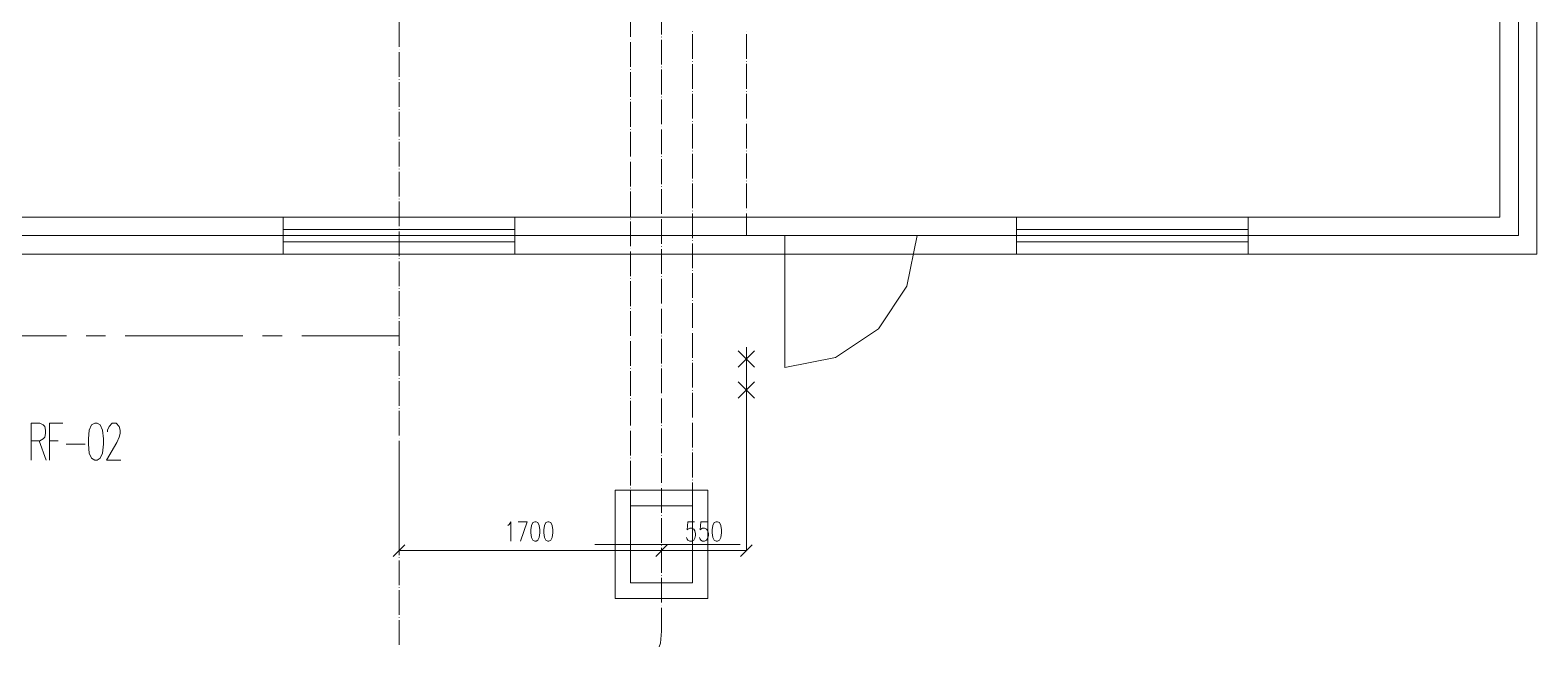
# Model space of a CAD drawing. Header units: millimetres. Extents: x 117 to 78452272, y 10 to 169749766.
# Drawn here: x 78436774 to 78446536, y 169685032 to 169689027 of the extents above; entities that cross this region are included whole.
import ezdxf

# ---------------------------------------------------------------- set-up
doc = ezdxf.new("R2010")
doc.units = ezdxf.units.MM

msp = doc.modelspace()

# ---------------------------------------------------------------- linework, layer by layer
at = {"color": 0, "lineweight": 0}
for points in [[(78446535.714, 169697818.909), (78446535.714, 169687816.452)], [(78446415.919, 169687696.226), (78446415.919, 169697698.683)], [(78446295.693, 169697578.888), (78446295.693, 169687816.452)], [(78446295.693, 169697578.888), (78446295.693, 169687816.452)], [(78446535.714, 169697578.888), (78446535.714, 169687576.431)], [(78440864.409, 169689158.329), (78440864.409, 169688998.459)], [(78439164.008, 169689078.178), (78439164.008, 169688917.877)], [(78440664.463, 169688982.946), (78440664.463, 169689142.816)], [(78440664.463, 169688965.278), (78440664.463, 169688966.571)], [(78440864.409, 169688982.515), (78440864.409, 169688980.791)], [(78440864.409, 169688964.847), (78440864.409, 169688804.977)], [(78441064.785, 169689016.988), (78441064.785, 169689018.712)], [(78441064.785, 169688841.174), (78441064.785, 169689001.044)], [(78441414.691, 169689019.143), (78441414.691, 169689017.419)], [(78441414.691, 169689001.475), (78441414.691, 169688841.605)], [(78446415.919, 169689017.419), (78446415.919, 169689019.143)], [(78446415.919, 169689019.143), (78446415.919, 169689017.419)], [(78446415.919, 169688841.605), (78446415.919, 169689001.475)], [(78446415.919, 169689001.475), (78446415.919, 169688841.605)], [(78439164.008, 169688901.933), (78439164.008, 169688900.64)], [(78439164.008, 169688884.266), (78439164.008, 169688724.395)], [(78440664.463, 169688789.033), (78440664.463, 169688949.334)], [(78440664.463, 169688771.365), (78440664.463, 169688773.089)], [(78440864.409, 169688789.033), (78440864.409, 169688787.309)], [(78440864.409, 169688771.365), (78440864.409, 169688611.064)], [(78441064.785, 169688823.506), (78441064.785, 169688825.23)], [(78441064.785, 169688647.692), (78441064.785, 169688807.562)], [(78441414.691, 169688825.661), (78441414.691, 169688823.937)], [(78441414.691, 169688807.993), (78441414.691, 169688647.692)], [(78446415.919, 169688823.937), (78446415.919, 169688825.661)], [(78446415.919, 169688825.661), (78446415.919, 169688823.937)], [(78446415.919, 169688647.692), (78446415.919, 169688807.993)], [(78446415.919, 169688807.993), (78446415.919, 169688647.692)], [(78439164.008, 169688708.451), (78439164.008, 169688706.728)], [(78439164.008, 169688690.784), (78439164.008, 169688530.913)], [(78440664.463, 169688595.551), (78440664.463, 169688755.421)], [(78440664.463, 169688577.883), (78440664.463, 169688579.607)], [(78440664.463, 169688401.638), (78440664.463, 169688561.939)], [(78440864.409, 169688595.12), (78440864.409, 169688593.396)], [(78440864.409, 169688577.452), (78440864.409, 169688417.582)], [(78441064.785, 169688630.024), (78441064.785, 169688631.317)], [(78441064.785, 169688453.779), (78441064.785, 169688614.08)], [(78441414.691, 169688631.748), (78441414.691, 169688630.024)], [(78441414.691, 169688614.08), (78441414.691, 169688454.21)], [(78446415.919, 169688630.024), (78446415.919, 169688631.748)], [(78446415.919, 169688631.748), (78446415.919, 169688630.024)], [(78446415.919, 169688454.21), (78446415.919, 169688614.08)], [(78446415.919, 169688614.08), (78446415.919, 169688454.21)], [(78439164.008, 169688514.969), (78439164.008, 169688513.246)], [(78439164.008, 169688497.302), (78439164.008, 169688337)], [(78440664.463, 169688384.401), (78440664.463, 169688385.694)], [(78440664.463, 169688208.156), (78440664.463, 169688368.027)], [(78440864.409, 169688401.638), (78440864.409, 169688399.914)], [(78440864.409, 169688383.97), (78440864.409, 169688224.1)], [(78441064.785, 169688436.111), (78441064.785, 169688437.835)], [(78441064.785, 169688260.297), (78441064.785, 169688420.168)], [(78441414.691, 169688438.266), (78441414.691, 169688436.542)], [(78441414.691, 169688420.598), (78441414.691, 169688260.728)], [(78446415.919, 169688436.542), (78446415.919, 169688438.266)], [(78446415.919, 169688438.266), (78446415.919, 169688436.542)], [(78446415.919, 169688260.728), (78446415.919, 169688420.598)], [(78446415.919, 169688420.598), (78446415.919, 169688260.728)], [(78439164.008, 169688321.056), (78439164.008, 169688319.333)], [(78439164.008, 169688303.389), (78439164.008, 169688143.518)], [(78440664.463, 169688190.488), (78440664.463, 169688192.212)], [(78440664.463, 169688014.674), (78440664.463, 169688174.544)], [(78440864.409, 169688207.725), (78440864.409, 169688206.432)], [(78440864.409, 169688190.488), (78440864.409, 169688030.187)], [(78441064.785, 169688242.629), (78441064.785, 169688244.353)], [(78441064.785, 169688066.384), (78441064.785, 169688226.686)], [(78441414.691, 169688244.353), (78441414.691, 169688243.06)], [(78441414.691, 169688227.116), (78441414.691, 169688066.815)], [(78446415.919, 169688243.06), (78446415.919, 169688244.353)], [(78446415.919, 169688244.353), (78446415.919, 169688243.06)], [(78446415.919, 169688066.815), (78446415.919, 169688227.116)], [(78446415.919, 169688227.116), (78446415.919, 169688066.815)], [(78439164.008, 169688127.575), (78439164.008, 169688125.851)], [(78439164.008, 169688109.907), (78439164.008, 169687950.036)], [(78440664.463, 169687997.007), (78440664.463, 169687998.73)], [(78440664.463, 169687820.761), (78440664.463, 169687981.063)], [(78440864.409, 169688014.243), (78440864.409, 169688012.52)], [(78440864.409, 169687996.576), (78440864.409, 169687836.705)], [(78441064.785, 169688049.148), (78441064.785, 169688050.44)], [(78441064.785, 169687872.902), (78441064.785, 169688032.773)], [(78441414.691, 169688050.871), (78441414.691, 169688049.148)], [(78441414.691, 169688033.204), (78441414.691, 169687873.333)], [(78446415.919, 169688049.148), (78446415.919, 169688050.871)], [(78446415.919, 169688050.871), (78446415.919, 169688049.148)], [(78446415.919, 169687873.333), (78446415.919, 169688033.204)], [(78446415.919, 169688033.204), (78446415.919, 169687873.333)], [(78439164.008, 169687933.662), (78439164.008, 169687932.369)], [(78439164.008, 169687916.425), (78439164.008, 169687756.124)], [(78438414.212, 169687816.452), (78431532.46, 169687816.452)], [(78438414.212, 169687816.452), (78438414.212, 169687576.431)], [(78438414.212, 169687816.452), (78439914.236, 169687816.452)], [(78438764.117, 169687816.452), (78439964.222, 169687816.452)], [(78443165.077, 169687816.452), (78439564.331, 169687816.452)], [(78439814.263, 169687816.452), (78439914.236, 169687816.452)], [(78439914.236, 169687816.452), (78439914.236, 169687576.431)], [(78440664.463, 169687803.094), (78440664.463, 169687804.817)], [(78440664.463, 169687627.279), (78440664.463, 169687787.15)], [(78440864.409, 169687820.761), (78440864.409, 169687819.038)], [(78440864.409, 169687803.094), (78440864.409, 169687642.792)], [(78441064.785, 169687855.235), (78441064.785, 169687856.958)], [(78441064.785, 169687679.42), (78441064.785, 169687839.291)], [(78441414.691, 169687857.389), (78441414.691, 169687855.666)], [(78441414.691, 169687839.722), (78441414.691, 169687696.226)], [(78443165.077, 169687816.452), (78443165.077, 169687576.431)], [(78443165.077, 169687816.452), (78444665.532, 169687816.452)], [(78444565.559, 169687816.452), (78444665.532, 169687816.452)], [(78446295.693, 169687816.452), (78444665.532, 169687816.452)], [(78444665.532, 169687816.452), (78444665.532, 169687576.431)], [(78446415.919, 169687855.666), (78446415.919, 169687857.389)], [(78446415.919, 169687857.389), (78446415.919, 169687855.666)], [(78446415.919, 169687696.226), (78446415.919, 169687839.722)], [(78446415.919, 169687839.722), (78446415.919, 169687696.226)], [(78431412.234, 169687696.226), (78446415.919, 169687696.226)], [(78436783.189, 169687696.226), (78436784.913, 169687696.226)], [(78436800.857, 169687696.226), (78436960.727, 169687696.226)], [(78436976.671, 169687696.226), (78436978.395, 169687696.226)], [(78436994.339, 169687696.226), (78437154.64, 169687696.226)], [(78437170.584, 169687696.226), (78437172.308, 169687696.226)], [(78437188.252, 169687696.226), (78437348.122, 169687696.226)], [(78437364.066, 169687696.226), (78437365.79, 169687696.226)], [(78437381.734, 169687696.226), (78437541.604, 169687696.226)], [(78437557.979, 169687696.226), (78437559.272, 169687696.226)], [(78437575.216, 169687696.226), (78437735.517, 169687696.226)], [(78437751.461, 169687696.226), (78437753.185, 169687696.226)], [(78437769.129, 169687696.226), (78437928.999, 169687696.226)], [(78437944.943, 169687696.226), (78437946.667, 169687696.226)], [(78437962.611, 169687696.226), (78438122.912, 169687696.226)], [(78438138.856, 169687696.226), (78438140.148, 169687696.226)], [(78438156.523, 169687696.226), (78438316.394, 169687696.226)], [(78438332.338, 169687696.226), (78438334.061, 169687696.226)], [(78438350.005, 169687696.226), (78438509.876, 169687696.226)], [(78439914.236, 169687736.301), (78438414.212, 169687736.301)], [(78438525.82, 169687696.226), (78438527.543, 169687696.226)], [(78438543.487, 169687696.226), (78438703.789, 169687696.226)], [(78438719.732, 169687696.226), (78438721.456, 169687696.226)], [(78438737.4, 169687696.226), (78438897.271, 169687696.226)], [(78438913.215, 169687696.226), (78438914.938, 169687696.226)], [(78438930.882, 169687696.226), (78439090.752, 169687696.226)], [(78439107.127, 169687696.226), (78439108.42, 169687696.226)], [(78439124.364, 169687696.226), (78439284.665, 169687696.226)], [(78439164.008, 169687740.18), (78439164.008, 169687738.456)], [(78439164.008, 169687722.512), (78439164.008, 169687562.642)], [(78439300.609, 169687696.226), (78439302.333, 169687696.226)], [(78439318.277, 169687696.226), (78439478.147, 169687696.226)], [(78439494.091, 169687696.226), (78439495.815, 169687696.226)], [(78439511.759, 169687696.226), (78439672.06, 169687696.226)], [(78439688.004, 169687696.226), (78439689.297, 169687696.226)], [(78439705.672, 169687696.226), (78439865.542, 169687696.226)], [(78439881.486, 169687696.226), (78439883.21, 169687696.226)], [(78439899.154, 169687696.226), (78440059.024, 169687696.226)], [(78440075.399, 169687696.226), (78440076.692, 169687696.226)], [(78440092.636, 169687696.226), (78440252.937, 169687696.226)], [(78440268.881, 169687696.226), (78440270.605, 169687696.226)], [(78440286.548, 169687696.226), (78440446.419, 169687696.226)], [(78440462.363, 169687696.226), (78440464.087, 169687696.226)], [(78440480.03, 169687696.226), (78440640.332, 169687696.226)], [(78440656.276, 169687696.226), (78440657.568, 169687696.226)], [(78440673.943, 169687696.226), (78440833.814, 169687696.226)], [(78440849.758, 169687696.226), (78440851.481, 169687696.226)], [(78440867.425, 169687696.226), (78441027.296, 169687696.226)], [(78441043.24, 169687696.226), (78441044.963, 169687696.226)], [(78441060.907, 169687696.226), (78441221.208, 169687696.226)], [(78441237.152, 169687696.226), (78441238.876, 169687696.226)], [(78441254.82, 169687696.226), (78441414.691, 169687696.226)], [(78441430.634, 169687696.226), (78441432.358, 169687696.226)], [(78441448.302, 169687696.226), (78441608.172, 169687696.226)], [(78441624.547, 169687696.226), (78441625.84, 169687696.226)], [(78441641.784, 169687696.226), (78441802.085, 169687696.226)], [(78441664.623, 169687696.226), (78441664.623, 169686841.286)], [(78441664.623, 169686841.286), (78441992.12, 169686906.354), (78442269.631, 169687091.649), (78442454.925, 169687369.16), (78442519.994, 169687696.226)], [(78441818.029, 169687696.226), (78441819.753, 169687696.226)], [(78441835.697, 169687696.226), (78441995.567, 169687696.226)], [(78442011.511, 169687696.226), (78442013.235, 169687696.226)], [(78442029.179, 169687696.226), (78442189.48, 169687696.226)], [(78442205.424, 169687696.226), (78442206.717, 169687696.226)], [(78442223.092, 169687696.226), (78442382.962, 169687696.226)], [(78442398.906, 169687696.226), (78442400.63, 169687696.226)], [(78442416.574, 169687696.226), (78442576.444, 169687696.226)], [(78442592.388, 169687696.226), (78442594.112, 169687696.226)], [(78442610.056, 169687696.226), (78442770.357, 169687696.226)], [(78442786.301, 169687696.226), (78442788.024, 169687696.226)], [(78442803.968, 169687696.226), (78442963.839, 169687696.226)], [(78442979.783, 169687696.226), (78442981.506, 169687696.226)], [(78442997.45, 169687696.226), (78443157.321, 169687696.226)], [(78444665.532, 169687736.301), (78443165.077, 169687736.301)], [(78443173.696, 169687696.226), (78443174.988, 169687696.226)], [(78443190.932, 169687696.226), (78443351.234, 169687696.226)], [(78443367.178, 169687696.226), (78443368.901, 169687696.226)], [(78443384.845, 169687696.226), (78443544.716, 169687696.226)], [(78443560.66, 169687696.226), (78443562.383, 169687696.226)], [(78443578.327, 169687696.226), (78443738.628, 169687696.226)], [(78443754.572, 169687696.226), (78443755.865, 169687696.226)], [(78443772.24, 169687696.226), (78443932.11, 169687696.226)], [(78443948.054, 169687696.226), (78443949.778, 169687696.226)], [(78443965.722, 169687696.226), (78444125.592, 169687696.226)], [(78444141.536, 169687696.226), (78444143.26, 169687696.226)], [(78444159.204, 169687696.226), (78444319.505, 169687696.226)], [(78444335.449, 169687696.226), (78444337.173, 169687696.226)], [(78444353.117, 169687696.226), (78444512.987, 169687696.226)], [(78444528.931, 169687696.226), (78444530.655, 169687696.226)], [(78444546.599, 169687696.226), (78444706.469, 169687696.226)], [(78444722.844, 169687696.226), (78444724.137, 169687696.226)], [(78444740.081, 169687696.226), (78444900.382, 169687696.226)], [(78444916.326, 169687696.226), (78444918.05, 169687696.226)], [(78444933.994, 169687696.226), (78445093.864, 169687696.226)], [(78445109.808, 169687696.226), (78445111.532, 169687696.226)], [(78445127.475, 169687696.226), (78445287.777, 169687696.226)], [(78445303.721, 169687696.226), (78445305.013, 169687696.226)], [(78445321.388, 169687696.226), (78445481.259, 169687696.226)], [(78445497.203, 169687696.226), (78445498.926, 169687696.226)], [(78445514.87, 169687696.226), (78445674.741, 169687696.226)], [(78445691.116, 169687696.226), (78445692.408, 169687696.226)], [(78445708.352, 169687696.226), (78445868.654, 169687696.226)], [(78445884.597, 169687696.226), (78445886.321, 169687696.226)], [(78445902.265, 169687696.226), (78446062.135, 169687696.226)], [(78446078.079, 169687696.226), (78446079.803, 169687696.226)], [(78446095.747, 169687696.226), (78446256.048, 169687696.226)], [(78446271.992, 169687696.226), (78446273.285, 169687696.226)], [(78446289.66, 169687696.226), (78446415.919, 169687696.226)], [(78439914.236, 169687656.582), (78438414.212, 169687656.582)], [(78440664.463, 169687609.612), (78440664.463, 169687611.335)], [(78440664.463, 169687433.797), (78440664.463, 169687593.668)], [(78440864.409, 169687626.848), (78440864.409, 169687625.556)], [(78440864.409, 169687609.181), (78440864.409, 169687449.31)], [(78441064.785, 169687661.753), (78441064.785, 169687663.476)], [(78441064.785, 169687485.507), (78441064.785, 169687645.809)], [(78444665.532, 169687656.582), (78443165.077, 169687656.582)], [(78438414.212, 169687576.431), (78431292.439, 169687576.431)], [(78438414.212, 169687576.431), (78439914.236, 169687576.431)], [(78438764.117, 169687576.431), (78439964.222, 169687576.431)], [(78439164.008, 169687546.698), (78439164.008, 169687544.974)], [(78439164.008, 169687529.03), (78439164.008, 169687368.729)], [(78443165.077, 169687576.431), (78439564.331, 169687576.431)], [(78439814.263, 169687576.431), (78439914.236, 169687576.431)], [(78443165.077, 169687576.431), (78444665.532, 169687576.431)], [(78444565.559, 169687576.431), (78444665.532, 169687576.431)], [(78446535.714, 169687576.431), (78444665.532, 169687576.431)], [(78440664.463, 169687416.13), (78440664.463, 169687417.423)], [(78440664.463, 169687239.884), (78440664.463, 169687400.186)], [(78440864.409, 169687433.366), (78440864.409, 169687431.643)], [(78440864.409, 169687415.699), (78440864.409, 169687255.828)], [(78441064.785, 169687467.84), (78441064.785, 169687469.564)], [(78441064.785, 169687292.026), (78441064.785, 169687451.896)], [(78439164.008, 169687352.785), (78439164.008, 169687351.492)], [(78439164.008, 169687335.117), (78439164.008, 169687175.247)], [(78440664.463, 169687222.217), (78440664.463, 169687223.941)], [(78440664.463, 169687046.403), (78440664.463, 169687206.273)], [(78440864.409, 169687239.884), (78440864.409, 169687238.161)], [(78440864.409, 169687222.217), (78440864.409, 169687061.916)], [(78441064.785, 169687274.358), (78441064.785, 169687276.082)], [(78441064.785, 169687098.544), (78441064.785, 169687258.414)], [(78439164.008, 169687159.303), (78439164.008, 169687157.579)], [(78439164.008, 169687141.635), (78439164.008, 169686981.765)], [(78436247.128, 169687046.403), (78437008.99, 169687046.403)], [(78437136.111, 169687046.403), (78437263.231, 169687046.403)], [(78437390.352, 169687046.403), (78438152.645, 169687046.403)], [(78438279.335, 169687046.403), (78438406.456, 169687046.403)], [(78438533.576, 169687046.403), (78439164.008, 169687046.403)], [(78440664.463, 169687028.735), (78440664.463, 169687030.459)], [(78440664.463, 169686852.49), (78440664.463, 169687012.791)], [(78440864.409, 169687045.972), (78440864.409, 169687044.248)], [(78440864.409, 169687028.304), (78440864.409, 169686868.434)], [(78441064.785, 169687080.876), (78441064.785, 169687082.169)], [(78441064.785, 169686904.631), (78441064.785, 169687064.932)], [(78439164.008, 169686965.821), (78439164.008, 169686964.097)], [(78439164.008, 169686948.153), (78439164.008, 169686787.852)], [(78441467.693, 169686843.009), (78441361.688, 169686949.446)], [(78441361.688, 169686843.009), (78441467.693, 169686949.446)], [(78441414.691, 169686974.439), (78441414.691, 169686618.071)], [(78440664.463, 169686835.253), (78440664.463, 169686836.546)], [(78440664.463, 169686659.008), (78440664.463, 169686818.878)], [(78440864.409, 169686852.49), (78440864.409, 169686850.766)], [(78440864.409, 169686834.822), (78440864.409, 169686674.952)], [(78441064.785, 169686886.963), (78441064.785, 169686888.687)], [(78441064.785, 169686711.149), (78441064.785, 169686871.019)], [(78439164.008, 169686771.908), (78439164.008, 169686770.184)], [(78439164.008, 169686754.241), (78439164.008, 169686594.37)], [(78441467.693, 169686749.07), (78441361.688, 169686643.064)], [(78441361.688, 169686749.07), (78441467.693, 169686643.064)], [(78440664.463, 169686641.34), (78440664.463, 169686643.064)], [(78440664.463, 169686465.526), (78440664.463, 169686625.396)], [(78440864.409, 169686658.577), (78440864.409, 169686657.284)], [(78440864.409, 169686641.34), (78440864.409, 169686481.039)], [(78441064.785, 169686693.481), (78441064.785, 169686695.205)], [(78441064.785, 169686517.236), (78441064.785, 169686677.537)], [(78441414.691, 169686616.347), (78441414.691, 169685654.539)], [(78439164.008, 169686578.426), (78439164.008, 169686576.702)], [(78439164.008, 169686560.759), (78439164.008, 169686400.888)], [(78436781.035, 169686241.88), (78436781.035, 169686481.901), (78436837.485, 169686481.901), (78436858.169, 169686470.697), (78436868.511, 169686459.062), (78436873.682, 169686436.223), (78436873.682, 169686413.385), (78436868.511, 169686390.546), (78436858.169, 169686378.911), (78436837.485, 169686367.707), (78436781.035, 169686367.707)], [(78436899.106, 169686241.88), (78436899.106, 169686481.901), (78436986.582, 169686481.901)], [(78437274.866, 169686424.589), (78437274.866, 169686436.223), (78437285.208, 169686459.062), (78437305.892, 169686481.901), (78437331.316, 169686481.901), (78437352, 169686459.062), (78437357.171, 169686436.223), (78437357.171, 169686413.385), (78437352, 169686390.546), (78437336.487, 169686356.073), (78437269.695, 169686241.88), (78437362.342, 169686241.88)], [(78440664.463, 169686447.858), (78440664.463, 169686449.582)], [(78440664.463, 169686271.613), (78440664.463, 169686431.914)], [(78440864.409, 169686465.095), (78440864.409, 169686463.371)], [(78440864.409, 169686447.427), (78440864.409, 169686287.557)], [(78441064.785, 169686499.999), (78441064.785, 169686501.292)], [(78441064.785, 169686323.754), (78441064.785, 169686483.624)], [(78436832.314, 169686367.707), (78436878.853, 169686241.88)], [(78436899.106, 169686367.707), (78436955.987, 169686367.707)], [(78437007.266, 169686344.869), (78437130.94, 169686344.869)], [(78439164.008, 169686384.513), (78439164.008, 169686383.221)], [(78439164.008, 169686367.277), (78439164.008, 169686206.975)], [(78439164.008, 169686253.945), (78439164.008, 169685654.539)], [(78440664.463, 169686253.945), (78440664.463, 169686255.669)], [(78440664.463, 169686078.131), (78440664.463, 169686238.001)], [(78440864.409, 169686271.613), (78440864.409, 169686269.889)], [(78440864.409, 169686253.945), (78440864.409, 169686093.644)], [(78441064.785, 169686306.086), (78441064.785, 169686307.81)], [(78441064.785, 169686130.272), (78441064.785, 169686290.142)], [(78439164.008, 169686191.031), (78439164.008, 169686189.308)], [(78439164.008, 169686173.364), (78439164.008, 169686013.493)], [(78440664.463, 169686060.463), (78440664.463, 169686062.187)], [(78440664.463, 169685945.839), (78440664.463, 169686044.519)], [(78440864.409, 169686077.7), (78440864.409, 169686076.407)], [(78440864.409, 169686060.032), (78440864.409, 169685900.162)], [(78441064.785, 169686112.604), (78441064.785, 169686114.328)], [(78441064.785, 169685945.839), (78441064.785, 169686096.66)], [(78439164.008, 169685997.549), (78439164.008, 169685995.826)], [(78439164.008, 169685979.882), (78439164.008, 169685819.58)], [(78439868.559, 169685819.15), (78439876.746, 169685825.182), (78439889.243, 169685842.85), (78439889.243, 169685717.884)], [(78439935.351, 169685842.85), (78439993.525, 169685842.85), (78439951.726, 169685717.884)], [(78440864.409, 169685884.218), (78440864.409, 169685882.494)], [(78440864.409, 169685866.551), (78440864.409, 169685706.68)], [(78441077.282, 169685842.85), (78441035.483, 169685842.85), (78441031.174, 169685789.416), (78441035.483, 169685795.449), (78441047.98, 169685801.051), (78441060.476, 169685801.051), (78441072.973, 169685795.449), (78441081.16, 169685783.383), (78441085.469, 169685765.285), (78441085.469, 169685753.65), (78441081.16, 169685735.552), (78441072.973, 169685723.917), (78441060.476, 169685717.884), (78441047.98, 169685717.884), (78441035.483, 169685723.917), (78441031.174, 169685729.95), (78441027.296, 169685741.584)], [(78441160.449, 169685842.85), (78441118.65, 169685842.85), (78441114.772, 169685789.416), (78441118.65, 169685795.449), (78441131.147, 169685801.051), (78441143.643, 169685801.051), (78441156.14, 169685795.449), (78441164.758, 169685783.383), (78441168.637, 169685765.285), (78441168.637, 169685753.65), (78441164.758, 169685735.552), (78441156.14, 169685723.917), (78441143.643, 169685717.884), (78441131.147, 169685717.884), (78441118.65, 169685723.917), (78441114.772, 169685729.95), (78441110.463, 169685741.584)], [(78439164.008, 169685803.637), (78439164.008, 169685802.344)], [(78439164.008, 169685785.969), (78439164.008, 169685626.099)], [(78439201.498, 169685692.891), (78439126.519, 169685617.911)], [(78439164.008, 169685655.401), (78440864.409, 169685655.401)], [(78440433.491, 169685695.907), (78441374.184, 169685695.907)], [(78440826.919, 169685617.911), (78440901.899, 169685692.891)], [(78440901.899, 169685692.891), (78440826.919, 169685617.911)], [(78440864.409, 169685690.736), (78440864.409, 169685689.012)], [(78440864.409, 169685673.068), (78440864.409, 169685512.767)], [(78440864.409, 169685589.901), (78440864.409, 169685656.263)], [(78440864.409, 169685589.901), (78440864.409, 169685656.263)], [(78440864.409, 169685655.401), (78441414.691, 169685655.401)], [(78441377.201, 169685617.911), (78441452.18, 169685692.891)], [(78439164.008, 169685610.155), (78439164.008, 169685608.431)], [(78439164.008, 169685592.487), (78439164.008, 169685432.617)], [(78440864.409, 169685496.823), (78440864.409, 169685495.1)], [(78440864.409, 169685479.156), (78440864.409, 169685319.285)], [(78439164.008, 169685416.242), (78439164.008, 169685414.949)], [(78439164.008, 169685399.005), (78439164.008, 169685238.704)], [(78440864.409, 169685303.341), (78440864.409, 169685301.618)], [(78440864.409, 169685285.674), (78440864.409, 169685131.836)], [(78439164.008, 169685222.76), (78439164.008, 169685221.036)], [(78439164.008, 169685205.092), (78439164.008, 169685045.222)], [(78440849.758, 169685032.294), (78440857.083, 169685056.426), (78440864.409, 169685134.422)]]:
    msp.add_lwpolyline(points, dxfattribs=at)
for points in [[(78437151.193, 169686344.869), (78437151.193, 169686378.911), (78437156.364, 169686436.223), (78437171.877, 169686470.697), (78437192.561, 169686481.901), (78437208.074, 169686481.901), (78437228.327, 169686470.697), (78437243.84, 169686436.223), (78437249.011, 169686378.911), (78437249.011, 169686344.869), (78437243.84, 169686287.557), (78437228.327, 169686253.514), (78437208.074, 169686241.88), (78437192.561, 169686241.88), (78437171.877, 169686253.514), (78437156.364, 169686287.557)], [(78440564.49, 169685346.002), (78441164.758, 169685346.002), (78441164.758, 169686046.243), (78440564.49, 169686046.243)], [(78440664.463, 169685445.975), (78441064.785, 169685445.975), (78441064.785, 169685945.839), (78440664.463, 169685945.839)], [(78440043.511, 169685842.85), (78440031.014, 169685836.817), (78440022.827, 169685819.15), (78440018.518, 169685789.416), (78440018.518, 169685771.318), (78440022.827, 169685741.584), (78440031.014, 169685723.917), (78440043.511, 169685717.884), (78440051.698, 169685717.884), (78440064.195, 169685723.917), (78440072.813, 169685741.584), (78440076.692, 169685771.318), (78440076.692, 169685789.416), (78440072.813, 169685819.15), (78440064.195, 169685836.817), (78440051.698, 169685842.85)], [(78440127.109, 169685842.85), (78440114.612, 169685836.817), (78440105.994, 169685819.15), (78440102.116, 169685789.416), (78440102.116, 169685771.318), (78440105.994, 169685741.584), (78440114.612, 169685723.917), (78440127.109, 169685717.884), (78440135.296, 169685717.884), (78440147.793, 169685723.917), (78440155.981, 169685741.584), (78440160.29, 169685771.318), (78440160.29, 169685789.416), (78440155.981, 169685819.15), (78440147.793, 169685836.817), (78440135.296, 169685842.85)], [(78441218.623, 169685842.85), (78441206.126, 169685836.817), (78441197.939, 169685819.15), (78441193.63, 169685789.416), (78441193.63, 169685771.318), (78441197.939, 169685741.584), (78441206.126, 169685723.917), (78441218.623, 169685717.884), (78441227.241, 169685717.884), (78441239.738, 169685723.917), (78441247.925, 169685741.584), (78441252.235, 169685771.318), (78441252.235, 169685789.416), (78441247.925, 169685819.15), (78441239.738, 169685836.817), (78441227.241, 169685842.85)]]:
    msp.add_lwpolyline(points, close=True, dxfattribs=at)

doc.saveas('drawing.dxf')
